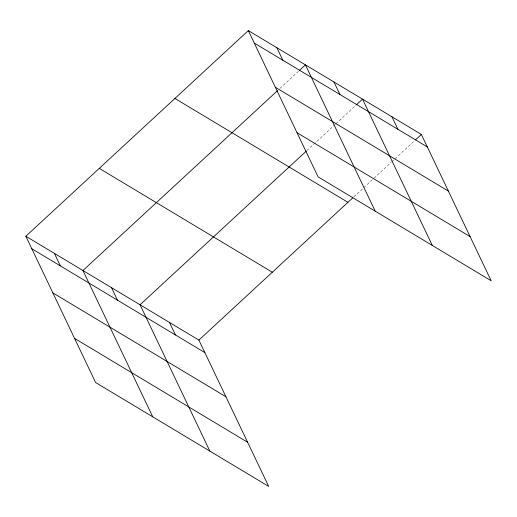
<?xml version="1.0" encoding="UTF-8"?>
<svg xmlns="http://www.w3.org/2000/svg" width="517" height="517" viewBox="0 0 517 517"><rect width="100%" height="100%" fill="white"/><g stroke="black" fill="none" stroke-linecap="round" stroke-linejoin="round"><path stroke-width="0.39" stroke-dasharray="2.58 1.94" d="M279.968 88.394L298.91 70.881M306.872 150.576L335.294 124.306M335.888 123.763L356.013 105.151M353.867 196.835L373.403 178.772M373.998 178.223L391.169 162.351M391.757 161.808L414.259 141.005"/><path stroke-width="0.78" d="M25.85 236.25L198.89 340.096L268.678 486.407L95.639 382.561L25.85 236.25L248.322 30.593L421.361 134.439L491.15 280.75L318.11 176.904L248.322 30.593M277.597 90.585L82.953 270.514L152.741 416.831M299.505 70.338L305.424 64.864L375.213 211.175M306.284 151.126L140.055 304.784L209.844 451.102M356.607 104.602L362.527 99.135L432.315 245.446M198.89 340.096L352.684 197.927M415.442 139.913L421.361 134.439M254.286 43.098L427.326 146.944M275.348 87.257L448.388 191.103M297.049 132.746L470.089 236.599M174.908 98.456L347.947 202.309M99.264 168.38L272.31 272.226M31.815 248.755L204.855 352.6M52.876 292.906L225.916 396.759M74.577 338.402L247.617 442.255M391.944 116.784L397.909 129.289M333.976 81.996L339.94 94.501M276.873 47.726L282.838 60.23M169.473 322.44L175.437 334.945M111.504 287.652L117.469 300.157M54.401 253.382L60.366 265.887"/></g></svg>
